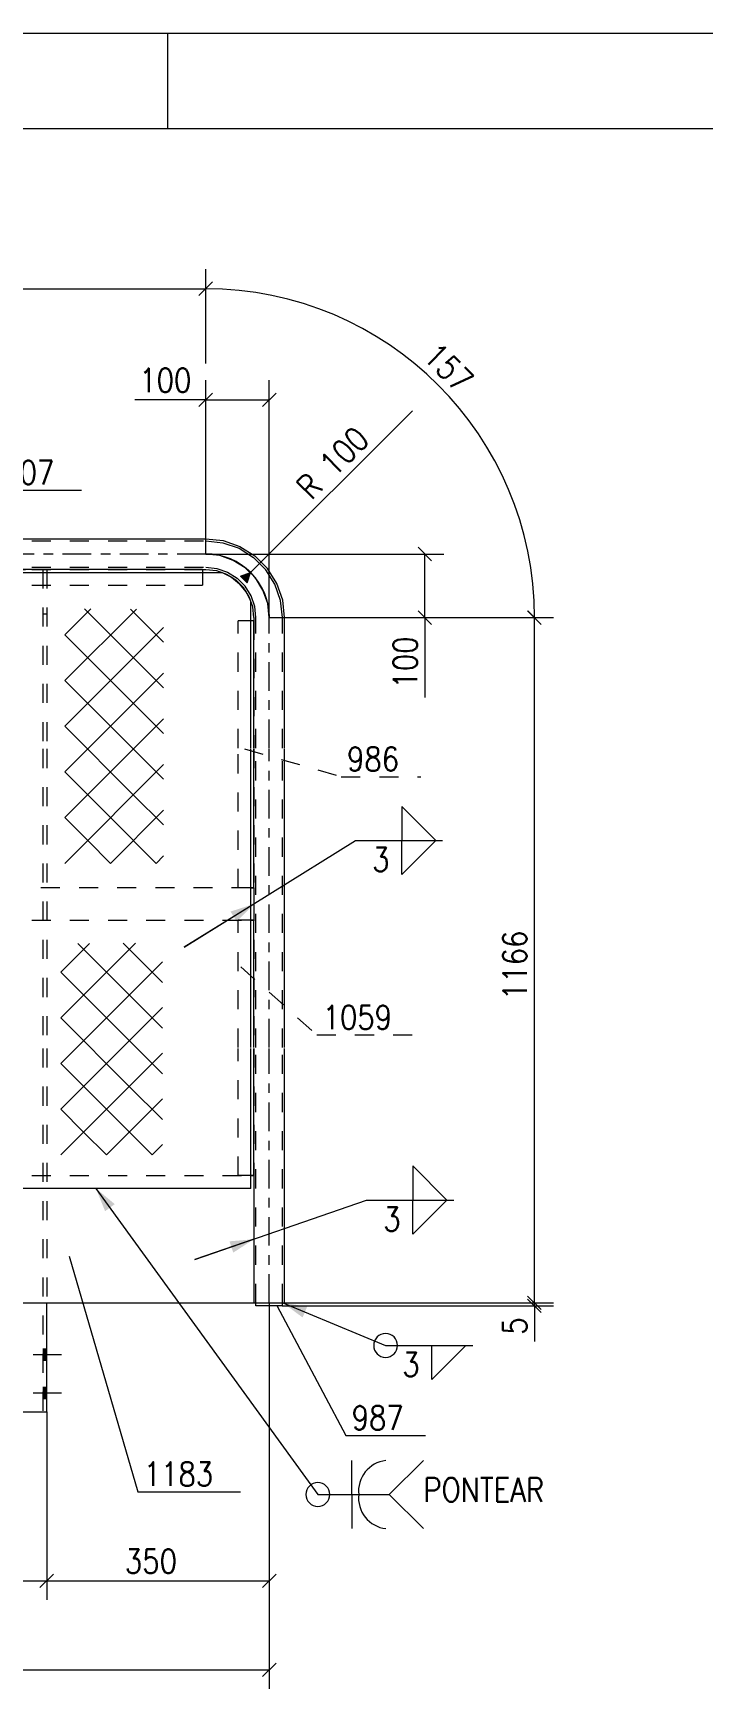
# Model space of a CAD drawing. Header units: millimetres. Extents: x 5 to 846, y 5 to 599.
# Drawn here: x 200.9 to 271.1, y 425.4 to 599 of the extents above; entities that cross this region are included whole.
import ezdxf

# ---------------------------------------------------------------- set-up
doc = ezdxf.new("R2010")
doc.units = ezdxf.units.MM
for name, pattern in [('XKITLINE00', [0]), ('XKITLINE02', [4, 2, -2]), ('XKITLINE03', [6, 3, -1, 1, -1])]:
    doc.linetypes.add(name, pattern=pattern)
for name, color, linetype, lineweight in [('Cota', 4, 'Continuous', 0), ('Marca da peça', 2, 'Continuous', 0), ('Objeto gráfico', 3, 'Continuous', 0), ('Outro tipo de objeto', 7, 'Continuous', 0), ('Parafuso', 3, 'Continuous', 0), ('Peça', 2, 'Continuous', 0), ('Solda', 1, 'Continuous', 0)]:
    doc.layers.add(name, color=color, linetype=linetype, lineweight=lineweight)
doc.styles.add('ROMANS', font='ROMANS__.TTF')
doc.styles.add('SIMPLEX', font='SIMPLEX_.TTF')

# ---------------------------------------------------------------- blocks, each defined once
blk = doc.blocks.new('*A4')
at = {"layer": 'Parafuso'}
for points in [[(201.9, 461.09), (202.32, 461.09), (202.32, 459.89), (201.9, 459.89)], [(201.9, 457.09), (202.32, 457.09), (202.32, 455.89), (201.9, 455.89)]]:
    blk.add_hatch(color=7, dxfattribs=at).paths.add_polyline_path(points, flags=17)
at = {"layer": 'Parafuso', "color": 7, "linetype": 'XKITLINE00', "lineweight": 0}
for p, q in [((200.89, 460.49), (203.86, 460.49)), ((201.9, 461.09), (202.32, 461.09)), ((201.9, 459.89), (202.32, 459.89)), ((200.89, 456.49), (203.86, 456.49)), ((201.9, 457.09), (202.32, 457.09)), ((201.9, 455.89), (202.32, 455.89))]:
    blk.add_line(p, q, dxfattribs=at)
blk = doc.blocks.new('*A6')
at = {"layer": 'Peça', "color": 7, "linetype": 'XKITLINE02', "lineweight": 0}
for p, q in [((222.38, 492.68), (222.38, 506.01)), ((223.71, 506.01), (222.38, 506.01)), ((222.38, 479.25), (222.38, 492.58)), ((223.71, 479.25), (222.38, 479.25))]:
    blk.add_line(p, q, dxfattribs=at)
at = {"layer": 'Peça', "color": 4, "linetype": 'XKITLINE00', "lineweight": 0}
for p, q in [((224.04, 506.01), (223.71, 506.01)), ((224.04, 492.68), (224.04, 506.01)), ((224.04, 479.25), (224.04, 492.58)), ((224.04, 479.25), (223.71, 479.25))]:
    blk.add_line(p, q, dxfattribs=at)
blk = doc.blocks.new('*A7')
at = {"layer": 'Peça', "color": 7, "linetype": 'XKITLINE02', "lineweight": 0}
for p, q in [((222.38, 524.07), (222.38, 537.4)), ((223.71, 537.4), (222.38, 537.4)), ((222.38, 509.41), (222.38, 523.97)), ((223.71, 509.41), (222.38, 509.41))]:
    blk.add_line(p, q, dxfattribs=at)
at = {"layer": 'Peça', "color": 4, "linetype": 'XKITLINE00', "lineweight": 0}
for p, q in [((224.04, 537.4), (223.71, 537.4)), ((224.04, 524.07), (224.04, 537.4)), ((224.04, 509.41), (224.04, 523.97)), ((224.04, 509.41), (223.71, 509.41))]:
    blk.add_line(p, q, dxfattribs=at)
blk = doc.blocks.new('*A8')
at = {"layer": 'Peça', "color": 4, "linetype": 'XKITLINE00', "lineweight": 0}
for p, q in [((82.35, 546.01), (120.23, 546.01)), ((82.35, 546.01), (82.35, 542.79)), ((120.33, 546.01), (152.44, 546.01)), ((152.54, 546.01), (184.65, 546.01)), ((184.75, 546.01), (218.99, 546.01)), ((218.99, 546.01), (220.83, 545.81)), ((220.83, 545.81), (222.58, 545.19)), ((222.58, 545.19), (224.15, 544.21)), ((224.15, 544.21), (225.46, 542.9)), ((218.65, 542.79), (218.99, 542.79)), ((218.99, 542.79), (220.11, 542.67)), ((220.11, 542.67), (221.18, 542.29)), ((221.18, 542.29), (222.14, 541.69)), ((222.14, 541.69), (222.94, 540.89)), ((226.44, 541.33), (225.46, 542.9)), ((223.54, 539.93), (222.94, 540.89)), ((223.92, 538.86), (223.54, 539.93)), ((227.06, 539.58), (226.44, 541.33)), ((224.04, 537.74), (223.92, 538.86)), ((227.26, 537.74), (227.06, 539.58)), ((224.04, 537.74), (224.04, 537.4)), ((227.26, 524.07), (227.26, 537.74)), ((227.26, 492.68), (227.26, 523.97)), ((227.26, 465.91), (227.26, 492.58)), ((224.04, 465.91), (227.26, 465.91))]:
    blk.add_line(p, q, dxfattribs=at)
at = {"layer": 'Peça', "color": 7, "linetype": 'XKITLINE02', "lineweight": 0}
for p, q in [((82.35, 545.8), (120.23, 545.8)), ((120.33, 545.8), (152.44, 545.8)), ((152.54, 545.8), (184.65, 545.8)), ((184.75, 545.8), (218.99, 545.8)), ((218.99, 545.8), (220.78, 545.59)), ((220.78, 545.59), (222.48, 545)), ((222.48, 545), (224.01, 544.04)), ((224.01, 544.04), (225.29, 542.76)), ((82.35, 543.01), (120.23, 543.01)), ((82.35, 542.79), (120.23, 542.79)), ((120.33, 543.01), (152.44, 543.01)), ((120.33, 542.79), (152.44, 542.79)), ((152.54, 543.01), (184.65, 543.01)), ((152.54, 542.79), (184.65, 542.79)), ((184.75, 543.01), (218.99, 543.01)), ((184.75, 542.79), (218.65, 542.79)), ((218.99, 543.01), (220.16, 542.88)), ((220.16, 542.88), (221.27, 542.49)), ((221.27, 542.49), (222.27, 541.86)), ((222.27, 541.86), (223.11, 541.02)), ((226.25, 541.23), (225.29, 542.76)), ((223.74, 540.02), (223.11, 541.02)), ((224.13, 538.91), (223.74, 540.02)), ((226.84, 539.53), (226.25, 541.23)), ((224.26, 537.74), (224.13, 538.91)), ((227.05, 537.74), (226.84, 539.53)), ((224.04, 537.4), (224.04, 524.07)), ((224.26, 524.07), (224.26, 537.74)), ((227.05, 524.07), (227.05, 537.74)), ((224.04, 523.97), (224.04, 492.68)), ((224.26, 492.68), (224.26, 523.97)), ((227.05, 492.68), (227.05, 523.97)), ((224.04, 492.58), (224.04, 465.91)), ((224.26, 465.91), (224.26, 492.58)), ((227.05, 465.91), (227.05, 492.58))]:
    blk.add_line(p, q, dxfattribs=at)
at = {"layer": 'Peça', "color": 7, "linetype": 'XKITLINE03', "lineweight": 0}
for p, q in [((120.23, 544.4), (82.35, 544.4)), ((152.44, 544.4), (120.33, 544.4)), ((184.65, 544.4), (152.54, 544.4)), ((218.99, 544.4), (184.75, 544.4)), ((220.47, 544.24), (218.99, 544.4)), ((221.88, 543.74), (220.47, 544.24)), ((223.14, 542.95), (221.88, 543.74)), ((224.2, 541.89), (223.14, 542.95)), ((224.99, 540.63), (224.2, 541.89)), ((225.49, 539.22), (224.99, 540.63)), ((225.65, 537.74), (225.49, 539.22)), ((225.65, 524.07), (225.65, 537.74)), ((225.65, 492.68), (225.65, 523.97)), ((225.65, 465.91), (225.65, 492.58))]:
    blk.add_line(p, q, dxfattribs=at)
blk = doc.blocks.new('*A10')
at = {"layer": 'Peça', "color": 4, "linetype": 'XKITLINE00', "lineweight": 0}
for p, q in [((120.23, 542.79), (82.35, 542.79)), ((82.35, 542.79), (82.35, 541.13)), ((152.44, 542.79), (120.33, 542.79)), ((184.65, 542.79), (152.54, 542.79)), ((218.65, 542.79), (184.75, 542.79)), ((218.65, 542.79), (218.65, 542.46)), ((82.35, 541.13), (103.48, 541.13))]:
    blk.add_line(p, q, dxfattribs=at)
at = {"layer": 'Peça', "color": 7, "linetype": 'XKITLINE02', "lineweight": 0}
for p, q in [((218.65, 542.46), (218.65, 541.13)), ((103.48, 541.13), (120.23, 541.13)), ((120.33, 541.13), (152.44, 541.13)), ((152.54, 541.13), (184.65, 541.13)), ((184.75, 541.13), (218.65, 541.13))]:
    blk.add_line(p, q, dxfattribs=at)
blk = doc.blocks.new('*A11')
at = {"layer": 'Peça', "color": 7, "linetype": 'XKITLINE02', "lineweight": 0}
for p, q in [((120.23, 509.41), (103.48, 509.41)), ((103.48, 509.41), (103.48, 506.01)), ((152.44, 509.41), (120.33, 509.41)), ((184.65, 509.41), (152.54, 509.41)), ((223.71, 509.41), (184.75, 509.41)), ((103.48, 506.01), (120.23, 506.01)), ((120.33, 506.01), (152.44, 506.01)), ((152.54, 506.01), (184.65, 506.01)), ((184.75, 506.01), (223.71, 506.01))]:
    blk.add_line(p, q, dxfattribs=at)
at = {"layer": 'Peça', "color": 4, "linetype": 'XKITLINE00', "lineweight": 0}
for p, q in [((223.71, 509.41), (224.04, 509.41)), ((224.04, 509.41), (224.04, 506.01)), ((223.71, 506.01), (224.04, 506.01))]:
    blk.add_line(p, q, dxfattribs=at)
blk = doc.blocks.new('*A12')
at = {"layer": 'Peça', "color": 4, "linetype": 'XKITLINE00', "lineweight": 0}
for p, q in [((103.48, 542.46), (120.23, 542.46)), ((103.48, 524.07), (103.48, 542.46)), ((120.33, 542.46), (152.44, 542.46)), ((152.54, 542.46), (184.65, 542.46)), ((184.75, 542.46), (220.7, 542.46)), ((220.7, 542.46), (221.68, 541.98)), ((222.54, 541.29), (221.68, 541.98)), ((223.22, 540.44), (222.54, 541.29)), ((223.71, 539.45), (223.22, 540.44)), ((223.71, 524.07), (223.71, 539.45)), ((103.48, 492.68), (103.48, 523.97)), ((223.71, 492.68), (223.71, 523.97)), ((103.48, 477.91), (103.48, 492.58)), ((223.71, 477.91), (223.71, 492.58)), ((120.23, 477.91), (103.48, 477.91)), ((152.44, 477.91), (120.33, 477.91)), ((184.65, 477.91), (152.54, 477.91)), ((223.71, 477.91), (184.75, 477.91))]:
    blk.add_line(p, q, dxfattribs=at)
at = {"layer": 'Peça', "color": 7, "linetype": 'XKITLINE02', "lineweight": 0}
for p, q in [((221.68, 541.98), (222.54, 541.29)), ((222.54, 541.29), (223.22, 540.44))]:
    blk.add_line(p, q, dxfattribs=at)
blk = doc.blocks.new('*A13')
at = {"layer": 'Peça', "color": 7, "linetype": 'XKITLINE02', "lineweight": 0}
for p, q in [((103.48, 477.91), (103.48, 479.25)), ((103.48, 479.25), (120.23, 479.25)), ((120.33, 479.25), (152.44, 479.25)), ((152.54, 479.25), (184.65, 479.25)), ((184.75, 479.25), (223.71, 479.25))]:
    blk.add_line(p, q, dxfattribs=at)
at = {"layer": 'Peça', "color": 4, "linetype": 'XKITLINE00', "lineweight": 0}
for p, q in [((223.71, 479.25), (224.04, 479.25)), ((224.04, 479.25), (224.04, 465.91)), ((103.48, 477.91), (103.48, 465.91)), ((103.48, 465.91), (120.23, 465.91)), ((120.33, 465.91), (152.44, 465.91)), ((152.54, 465.91), (184.65, 465.91)), ((184.75, 465.91), (224.04, 465.91))]:
    blk.add_line(p, q, dxfattribs=at)
blk = doc.blocks.new('*A14')
at = {"layer": 'Peça', "color": 7, "linetype": 'XKITLINE02', "lineweight": 0}
for p, q in [((198.09, 542.79), (202.32, 542.79)), ((198.09, 542.79), (198.09, 524.07)), ((201.9, 542.79), (201.9, 524.07)), ((202.32, 542.79), (202.32, 524.07)), ((201.9, 538.13), (202.32, 538.13)), ((198.09, 523.97), (198.09, 492.68)), ((201.9, 523.97), (201.9, 492.68)), ((202.32, 523.97), (202.32, 492.68)), ((198.09, 492.58), (198.09, 465.91)), ((201.9, 492.58), (201.9, 454.49)), ((202.32, 492.58), (202.32, 465.91))]:
    blk.add_line(p, q, dxfattribs=at)
at = {"layer": 'Peça', "color": 4, "linetype": 'XKITLINE00', "lineweight": 0}
for p, q in [((198.09, 465.91), (198.09, 454.49)), ((202.32, 454.49), (202.32, 465.91)), ((198.09, 454.49), (202.32, 454.49))]:
    blk.add_line(p, q, dxfattribs=at)
blk = doc.blocks.new('*A15')
at = {"layer": 'Peça', "color": 4, "linetype": 'XKITLINE00', "lineweight": 0}
for p, q in [((224.25, 465.6), (224.25, 465.91)), ((227, 465.6), (224.25, 465.6)), ((225.65, 465.91), (225.65, 465.6)), ((227.05, 465.6), (227, 465.6)), ((227.05, 465.6), (227.05, 465.91))]:
    blk.add_line(p, q, dxfattribs=at)
at = {"layer": 'Peça', "color": 7, "linetype": 'XKITLINE02', "lineweight": 0}
for p, q in [((224.25, 465.91), (227.05, 465.91)), ((227, 465.6), (227.05, 465.6))]:
    blk.add_line(p, q, dxfattribs=at)
blk = doc.blocks.new('*A99')
at = {"layer": 'Objeto gráfico', "color": 2, "linetype": 'XKITLINE00', "lineweight": 0}
for p, q in [((203.79, 495.79), (211.62, 503.61)), ((203.79, 500.57), (206.8, 503.58)), ((214.46, 494.7), (205.58, 503.58)), ((214.46, 499.49), (210.34, 503.61)), ((203.79, 491), (214.46, 501.66)), ((213.37, 491), (203.79, 500.57)), ((203.79, 486.21), (214.46, 496.87)), ((210.97, 488.6), (203.79, 495.79)), ((203.79, 481.42), (214.46, 492.09)), ((208.58, 486.21), (203.79, 491)), ((214.46, 489.91), (213.37, 491)), ((214.46, 485.12), (210.97, 488.6)), ((206.19, 483.81), (203.79, 486.21)), ((208.58, 481.42), (214.46, 487.3)), ((213.37, 481.42), (208.58, 486.21)), ((208.58, 481.42), (206.19, 483.81)), ((213.37, 481.42), (214.46, 482.51))]:
    blk.add_line(p, q, dxfattribs=at)
blk = doc.blocks.new('*A100')
at = {"layer": 'Objeto gráfico', "color": 2, "linetype": 'XKITLINE00', "lineweight": 0}
for p, q in [((204.22, 535.93), (206.95, 538.66)), ((204.22, 531.14), (211.72, 538.64)), ((214.57, 530.37), (206.28, 538.66)), ((214.57, 535.16), (211.09, 538.64)), ((204.22, 526.35), (214.57, 536.71)), ((214.57, 525.58), (204.22, 535.93)), ((204.22, 521.56), (214.57, 531.92)), ((213.8, 521.56), (204.22, 531.14)), ((204.22, 516.77), (214.57, 527.13)), ((211.4, 519.17), (204.22, 526.35)), ((204.22, 511.98), (214.57, 522.34)), ((209.01, 516.77), (204.22, 521.56)), ((214.57, 520.79), (213.8, 521.56)), ((214.57, 516), (211.4, 519.17)), ((209.01, 511.98), (214.57, 517.55)), ((206.62, 514.38), (204.22, 516.77)), ((213.8, 511.98), (209.01, 516.77)), ((209.01, 511.98), (206.62, 514.38)), ((213.8, 511.98), (214.57, 512.76))]:
    blk.add_line(p, q, dxfattribs=at)
blk = doc.blocks.new('*A142')
at = {"layer": 'Cota', "color": 7, "linetype": 'XKITLINE00', "lineweight": 0}
for p, q in [((83.06, 572.92), (81.65, 571.51)), ((82.35, 543.87), (82.35, 574.26)), ((219.69, 572.92), (218.28, 571.51)), ((218.99, 564.37), (218.99, 574.26)), ((82.35, 572.21), (218.99, 572.21)), ((218.99, 544.4), (218.99, 560.87))]:
    blk.add_line(p, q, dxfattribs=at)
at = {"layer": 'Cota', "color": 3}
for p in [(82.35, 572.21), (218.99, 572.21)]:
    blk.add_point(p, dxfattribs=at)
at = {"layer": 'Cota', "color": 3, "style": 'SIMPLEX', "width": 0.85}
blk.add_text('3918', height=2.5, dxfattribs=at).set_placement((146.26, 573.01))
blk = doc.blocks.new('*A143')
at = {"layer": 'Cota', "color": 7, "linetype": 'XKITLINE00', "lineweight": 0}
for p, q in [((225.65, 465.91), (225.65, 434.78)), ((202.32, 454.49), (202.32, 434.78)), ((203.03, 437.49), (201.61, 436.07)), ((226.36, 437.49), (224.95, 436.07)), ((202.32, 436.78), (225.65, 436.78))]:
    blk.add_line(p, q, dxfattribs=at)
at = {"layer": 'Cota', "color": 3}
for p in [(202.32, 436.78), (225.65, 436.78)]:
    blk.add_point(p, dxfattribs=at)
at = {"layer": 'Cota', "color": 3, "style": 'SIMPLEX', "width": 0.85}
blk.add_text('350', height=2.5, dxfattribs=at).set_placement((210.51, 437.58))
blk = doc.blocks.new('*A144')
at = {"layer": 'Cota', "color": 7, "linetype": 'XKITLINE00', "lineweight": 0}
for p, q in [((170.11, 454.49), (170.11, 434.78)), ((202.32, 454.49), (202.32, 434.78)), ((170.81, 437.49), (169.4, 436.07)), ((203.03, 437.49), (201.61, 436.07)), ((170.11, 436.78), (202.32, 436.78))]:
    blk.add_line(p, q, dxfattribs=at)
at = {"layer": 'Cota', "color": 3}
for p in [(170.11, 436.78), (202.32, 436.78)]:
    blk.add_point(p, dxfattribs=at)
at = {"layer": 'Cota', "color": 3, "style": 'SIMPLEX', "width": 0.85}
blk.add_text('1106', height=2.5, dxfattribs=at).set_placement((182.04, 437.58))
blk = doc.blocks.new('*A147')
at = {"layer": 'Cota', "color": 7, "linetype": 'XKITLINE00', "lineweight": 0}
for p, q in [((82.35, 544.4), (82.35, 433.32)), ((225.65, 465.91), (225.65, 425.45)), ((85.86, 427.45), (225.65, 427.45)), ((226.36, 428.16), (224.95, 426.74)), ((81.82, 426.92), (81.65, 426.74)), ((82.35, 426.92), (82.35, 425.45))]:
    blk.add_line(p, q, dxfattribs=at)
at = {"layer": 'Cota', "color": 3}
for p in [(82.35, 427.45), (225.65, 427.45)]:
    blk.add_point(p, dxfattribs=at)
at = {"layer": 'Cota', "color": 3, "style": 'SIMPLEX', "width": 0.85}
blk.add_text('4018', height=2.5, dxfattribs=at).set_placement((149.59, 428.25))
blk = doc.blocks.new('*A157')
at = {"layer": 'Solda'}
blk.add_hatch(color=7, dxfattribs=at).paths.add_polyline_path([(207.48, 477.91), (209.45, 476.26), (208.44, 475.52)], flags=17)
at = {"layer": 'Solda', "color": 7, "linetype": 'XKITLINE00', "lineweight": 0}
for p, q in [((207.48, 477.91), (230.74, 445.82)), ((230.74, 445.82), (238.24, 445.82))]:
    blk.add_line(p, q, dxfattribs=at)
at = {"layer": 'Solda', "color": 3, "linetype": 'XKITLINE00', "lineweight": 0}
for p, q in [((234.31, 445.82), (234.31, 449.39)), ((238.24, 445.82), (241.81, 449.39)), ((234.31, 445.82), (234.31, 442.25)), ((238.24, 445.82), (241.81, 442.25))]:
    blk.add_line(p, q, dxfattribs=at)
for centre, radius, start, end in [((238.24, 446.17), 3.23, 96.3402, 186.3402), ((230.74, 445.82), 1.25, 90, 270), ((230.74, 445.82), 1.25, 270, 90), ((238.24, 445.46), 3.23, 173.6598, 263.6598)]:
    blk.add_arc(centre, radius, start, end, dxfattribs=at)
at = {"layer": 'Solda', "color": 3, "style": 'ROMANS', "width": 0.85}
blk.add_text('PONTEAR', height=2.5, dxfattribs=at).set_placement((241.81, 445.07))
blk = doc.blocks.new('*A158')
at = {"layer": 'Solda'}
blk.add_hatch(color=7, dxfattribs=at).paths.add_polyline_path([(227.08, 465.91), (229.63, 465.53), (229.15, 464.38)], flags=17)
at = {"layer": 'Solda', "color": 7, "linetype": 'XKITLINE00', "lineweight": 0}
for p, q in [((227.08, 465.91), (237.85, 461.45)), ((237.85, 461.45), (246.98, 461.45))]:
    blk.add_line(p, q, dxfattribs=at)
at = {"layer": 'Solda', "color": 3, "linetype": 'XKITLINE00', "lineweight": 0}
for p, q in [((242.7, 461.45), (246.27, 461.45)), ((246.27, 461.45), (242.7, 457.87)), ((242.7, 457.87), (242.7, 461.45))]:
    blk.add_line(p, q, dxfattribs=at)
for start, end in [(90, 270), (270, 90)]:
    blk.add_arc((237.85, 461.45), 1.25, start, end, dxfattribs=at)
at = {"layer": 'Solda', "color": 3, "style": 'ROMANS', "width": 0.85}
blk.add_text('3', height=2.5, dxfattribs=at).set_placement((239.6, 458.2))
blk = doc.blocks.new('*A162')
at = {"layer": 'Solda'}
blk.add_hatch(color=7, dxfattribs=at).paths.add_polyline_path([(224.04, 472.58), (221.88, 471.18), (221.48, 472.36)], flags=17)
at = {"layer": 'Solda', "color": 3, "linetype": 'XKITLINE00', "lineweight": 0}
for p, q in [((244.28, 476.69), (240.71, 480.26)), ((240.71, 480.26), (240.71, 476.69)), ((240.71, 476.69), (244.28, 476.69)), ((240.71, 476.69), (244.28, 476.69)), ((244.28, 476.69), (240.71, 473.12)), ((240.71, 473.12), (240.71, 476.69))]:
    blk.add_line(p, q, dxfattribs=at)
at = {"layer": 'Solda', "color": 7, "linetype": 'XKITLINE00', "lineweight": 0}
for p, q in [((217.85, 470.45), (235.86, 476.69)), ((235.86, 476.69), (244.99, 476.69)), ((224.04, 472.58), (217.85, 470.45))]:
    blk.add_line(p, q, dxfattribs=at)
at = {"layer": 'Solda', "color": 3, "style": 'ROMANS', "width": 0.85}
blk.add_text('3', height=2.5, dxfattribs=at).set_placement((237.61, 473.44))
blk = doc.blocks.new('*A163')
at = {"layer": 'Solda'}
blk.add_hatch(color=7, dxfattribs=at).paths.add_polyline_path([(224.04, 507.71), (222.24, 505.87), (221.59, 506.93)], flags=17)
at = {"layer": 'Solda', "color": 3, "linetype": 'XKITLINE00', "lineweight": 0}
for p, q in [((243.11, 514.38), (239.54, 517.95)), ((239.54, 517.95), (239.54, 514.38)), ((239.54, 514.38), (243.11, 514.38)), ((239.54, 514.38), (243.11, 514.38)), ((243.11, 514.38), (239.54, 510.81)), ((239.54, 510.81), (239.54, 514.38))]:
    blk.add_line(p, q, dxfattribs=at)
at = {"layer": 'Solda', "color": 7, "linetype": 'XKITLINE00', "lineweight": 0}
for p, q in [((216.74, 503.21), (234.69, 514.38)), ((234.69, 514.38), (243.82, 514.38)), ((224.04, 507.71), (216.74, 503.21))]:
    blk.add_line(p, q, dxfattribs=at)
at = {"layer": 'Solda', "color": 3, "style": 'ROMANS', "width": 0.85}
blk.add_text('3', height=2.5, dxfattribs=at).set_placement((236.44, 511.13))
blk = doc.blocks.new('*A166')
at = {"layer": 'Marca da peça', "color": 7, "linetype": 'XKITLINE02', "lineweight": 0}
for p, q in [((222.66, 501.14), (230.64, 493.99)), ((230.64, 493.99), (241.38, 493.99))]:
    blk.add_line(p, q, dxfattribs=at)
at = {"layer": 'Marca da peça', "color": 4, "style": 'ROMANS', "width": 0.85}
blk.add_text('1059', height=2.5, dxfattribs=at).set_placement((231.24, 494.59))
blk = doc.blocks.new('*A167')
at = {"layer": 'Marca da peça', "color": 7, "linetype": 'XKITLINE02', "lineweight": 0}
for p, q in [((223.06, 523.99), (233.2, 521.06)), ((233.2, 521.06), (241.55, 521.06))]:
    blk.add_line(p, q, dxfattribs=at)
at = {"layer": 'Marca da peça', "color": 4, "style": 'ROMANS', "width": 0.85}
blk.add_text('986', height=2.5, dxfattribs=at).set_placement((233.8, 521.66))
blk = doc.blocks.new('*A172')
at = {"layer": 'Marca da peça', "color": 7, "linetype": 'XKITLINE00', "lineweight": 0}
for p, q in [((187.92, 535.17), (195.24, 551.1)), ((195.24, 551.1), (205.98, 551.1))]:
    blk.add_line(p, q, dxfattribs=at)
at = {"layer": 'Marca da peça', "color": 4, "style": 'ROMANS', "width": 0.85}
blk.add_text('1107', height=2.5, dxfattribs=at).set_placement((195.84, 551.7))
blk = doc.blocks.new('*A173')
at = {"layer": 'Marca da peça', "color": 7, "linetype": 'XKITLINE00', "lineweight": 0}
for p, q in [((204.66, 470.79), (211.89, 446.12)), ((211.89, 446.12), (222.63, 446.12))]:
    blk.add_line(p, q, dxfattribs=at)
at = {"layer": 'Marca da peça', "color": 4, "style": 'ROMANS', "width": 0.85}
blk.add_text('1183', height=2.5, dxfattribs=at).set_placement((212.49, 446.72))
blk = doc.blocks.new('*A175')
at = {"layer": 'Marca da peça', "color": 7, "linetype": 'XKITLINE00', "lineweight": 0}
for p, q in [((226.45, 465.63), (233.69, 452.01)), ((233.69, 452.01), (242.05, 452.01))]:
    blk.add_line(p, q, dxfattribs=at)
at = {"layer": 'Marca da peça', "color": 4, "style": 'ROMANS', "width": 0.85}
blk.add_text('987', height=2.5, dxfattribs=at).set_placement((234.29, 452.61))
blk = doc.blocks.new('*A183')
at = {"layer": 'Cota', "color": 7, "linetype": 'XKITLINE00', "lineweight": 0}
for p, q in [((219.69, 572.92), (218.28, 571.5)), ((218.99, 564.37), (218.99, 574.26)), ((218.99, 544.4), (218.99, 560.87)), ((254.17, 537.03), (252.75, 538.44)), ((225.65, 537.74), (255.46, 537.74))]:
    blk.add_line(p, q, dxfattribs=at)
blk.add_arc((218.99, 537.74), 34.47, 0, 90, dxfattribs=at)
at = {"layer": 'Cota', "color": 7}
for p in [(218.99, 572.21), (253.46, 537.74)]:
    blk.add_point(p, dxfattribs=at)
at = {"layer": 'Cota', "color": 3, "style": 'SIMPLEX', "width": 0.85}
blk.add_text('157', height=2.5, rotation=-45.0001, dxfattribs=at).set_placement((241.63, 564.98))
blk = doc.blocks.new('*A184')
at = {"layer": 'Cota'}
blk.add_hatch(color=7, dxfattribs=at).paths.add_polyline_path([(222.64, 542.09), (223.7, 542.45), (223.34, 541.39)], flags=17)
at = {"layer": 'Cota', "color": 7, "linetype": 'XKITLINE00', "lineweight": 0}
for p, q in [((223.7, 542.45), (240.66, 559.41)), ((222.64, 542.09), (223.7, 542.45)), ((223.34, 541.39), (222.64, 542.09)), ((223.34, 541.39), (223.7, 542.45))]:
    blk.add_line(p, q, dxfattribs=at)
blk.add_arc((218.99, 537.74), 6.67, 0, 90, dxfattribs=at)
at = {"layer": 'Cota', "color": 3, "style": 'SIMPLEX', "width": 0.85}
blk.add_text('R 100', height=2.5, rotation=45.0001, dxfattribs=at).set_placement((230.07, 549.96))
blk = doc.blocks.new('*A185')
at = {"layer": 'Cota', "color": 7, "linetype": 'XKITLINE00', "lineweight": 0}
for p, q in [((241.25, 545.11), (242.66, 543.7)), ((218.99, 544.4), (243.96, 544.4)), ((241.96, 537.74), (241.96, 544.4)), ((241.25, 538.44), (242.66, 537.03)), ((225.65, 537.74), (243.96, 537.74)), ((241.96, 537.74), (241.96, 529.37)), ((241.96, 537.74), (241.96, 529.37))]:
    blk.add_line(p, q, dxfattribs=at)
at = {"layer": 'Cota', "color": 3}
for p in [(241.96, 544.4), (241.96, 537.74)]:
    blk.add_point(p, dxfattribs=at)
at = {"layer": 'Cota', "color": 3, "style": 'SIMPLEX', "width": 0.85}
blk.add_text('100', height=2.5, rotation=90.0002, dxfattribs=at).set_placement((241.16, 530.3))
blk = doc.blocks.new('*A186')
at = {"layer": 'Cota', "color": 7, "linetype": 'XKITLINE00', "lineweight": 0}
for p, q in [((218.99, 544.4), (218.99, 562.62)), ((225.65, 537.74), (225.65, 562.62)), ((219.69, 561.28), (218.28, 559.86)), ((226.36, 561.28), (224.95, 559.86)), ((218.99, 560.57), (211.55, 560.57)), ((218.99, 560.57), (211.55, 560.57)), ((218.99, 560.57), (225.65, 560.57))]:
    blk.add_line(p, q, dxfattribs=at)
at = {"layer": 'Cota', "color": 3}
for p in [(218.99, 560.57), (225.65, 560.57)]:
    blk.add_point(p, dxfattribs=at)
at = {"layer": 'Cota', "color": 3, "style": 'SIMPLEX', "width": 0.85}
blk.add_text('100', height=2.5, dxfattribs=at).set_placement((212.02, 561.37))
blk = doc.blocks.new('*A187')
at = {"layer": 'Cota', "color": 7, "linetype": 'XKITLINE00', "lineweight": 0}
for p, q in [((252.74, 538.44), (254.16, 537.03)), ((225.65, 537.74), (255.45, 537.74)), ((253.45, 465.91), (253.45, 537.74)), ((227.26, 465.91), (255.45, 465.91)), ((252.74, 466.62), (254.16, 465.21))]:
    blk.add_line(p, q, dxfattribs=at)
at = {"layer": 'Cota', "color": 3}
for p in [(253.45, 537.74), (253.45, 465.91)]:
    blk.add_point(p, dxfattribs=at)
at = {"layer": 'Cota', "color": 3, "style": 'SIMPLEX', "width": 0.85}
blk.add_text('1166', height=2.5, rotation=90.0002, dxfattribs=at).set_placement((252.65, 497.65))
blk = doc.blocks.new('*A188')
at = {"layer": 'Cota', "color": 7, "linetype": 'XKITLINE00', "lineweight": 0}
for p, q in [((227.05, 465.6), (255.45, 465.6)), ((227.26, 465.91), (255.45, 465.91)), ((252.74, 466.62), (254.16, 465.21)), ((252.74, 466.3), (254.16, 464.89)), ((253.45, 465.6), (253.45, 465.91)), ((253.45, 465.6), (253.45, 461.87)), ((253.45, 465.6), (253.45, 461.87))]:
    blk.add_line(p, q, dxfattribs=at)
at = {"layer": 'Cota', "color": 3}
for p in [(253.45, 465.91), (253.45, 465.6)]:
    blk.add_point(p, dxfattribs=at)
at = {"layer": 'Cota', "color": 3, "style": 'SIMPLEX', "width": 0.85}
blk.add_text('5', height=2.5, rotation=90.0002, dxfattribs=at).set_placement((252.65, 462.57))

msp = doc.modelspace()

# ---------------------------------------------------------------- linework, layer by layer
at = {"layer": 'Outro tipo de objeto', "color": 7, "linetype": 'XKITLINE00', "lineweight": 0}
msp.add_line((5, 599), (846, 599), dxfattribs=at)
at = {"layer": 'Outro tipo de objeto', "color": 2, "linetype": 'XKITLINE00', "lineweight": 0}
msp.add_line((215, 599), (215, 589), dxfattribs=at)
at = {"layer": 'Outro tipo de objeto', "color": 6, "linetype": 'XKITLINE00', "lineweight": 0}
msp.add_line((30, 589), (836, 589), dxfattribs=at)

# ---------------------------------------------------------------- block references
at = {"lineweight": 0}
for name in ['*A142', '*A183', '*A186', '*A184', '*A172', '*A8', '*A185', '*A147', '*A10', '*A12', '*A14', '*A100', '*A187', '*A7', '*A167', '*A163', '*A11', '*A6', '*A99', '*A166', '*A13', '*A162', '*A157', '*A173', '*A143', '*A15', '*A175', '*A188', '*A158', '*A4', '*A144']:
    msp.add_blockref(name, (0, 0), dxfattribs=at)

doc.saveas('drawing.dxf')
